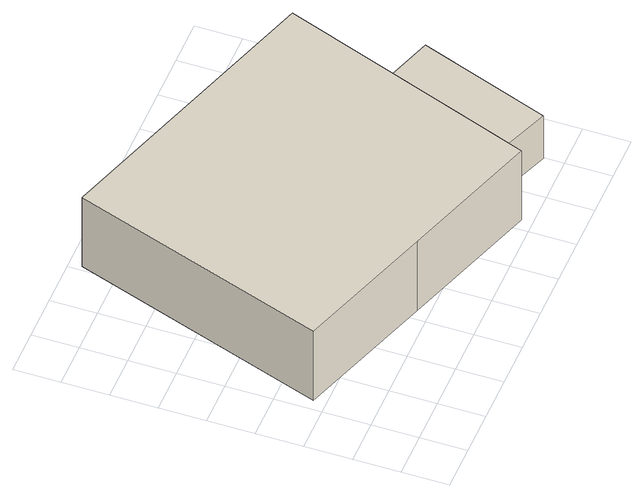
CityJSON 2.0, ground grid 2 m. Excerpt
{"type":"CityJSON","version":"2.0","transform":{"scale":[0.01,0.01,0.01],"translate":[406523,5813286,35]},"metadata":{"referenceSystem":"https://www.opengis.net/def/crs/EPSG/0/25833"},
"CityObjects":{
"building1":{"type":"Building","attributes":{"Gemeindeschluessel":"11000009","BezugspunktDach":"2200","function":"31001_1010","measuredHeight":4.55,"storeysAboveGround":1},"address":[{"country":"Germany","locality":"Berlin","thoroughfareNumber":"26","thoroughfareName":"Hinter dem Kurpark"}],"geometry":[{"type":"Solid","lod":"1","boundaries":[[[[0,1,2,3,4,5,6,7]],[[8,9,10,11,12,13,14,15]],[[8,15,7,6]],[[9,8,6,5]],[[10,9,5,4]],[[11,10,4,3]],[[12,11,3,2]],[[13,12,2,1]],[[14,13,1,0]],[[15,14,0,7]]]]}]},
"building2":{"type":"Building","attributes":{"Gemeindeschluessel":"11000009","BezugspunktDach":"2200","function":"31001_2000","measuredHeight":2.76,"storeysAboveGround":1},"address":[{"country":"Germany","locality":"Berlin","thoroughfareNumber":"26 (1)","thoroughfareName":"Hinter dem Kurpark"}],"geometry":[{"type":"Solid","lod":"1","boundaries":[[[[16,17,18,19]],[[20,21,22,23]],[[20,23,19,18]],[[21,20,18,17]],[[22,21,17,16]],[[23,22,16,19]]]]}]}
},
"vertices":[
[652,251,401],[1254,48,401],[1301,178,401],[1500,728,401],[1649,1141,401],[1035,1345,401],[422,1548,401],[49,454,401],[422,1548,24],[1035,1345,24],[1649,1141,24],[1500,728,24],[1301,178,24],[1254,48,24],[652,251,24],[49,454,24],
[1567,75,289],[1770,638,289],[1500,728,289],[1301,178,289],[1500,728,58],[1770,638,58],[1567,75,58],[1301,178,58]
]}
